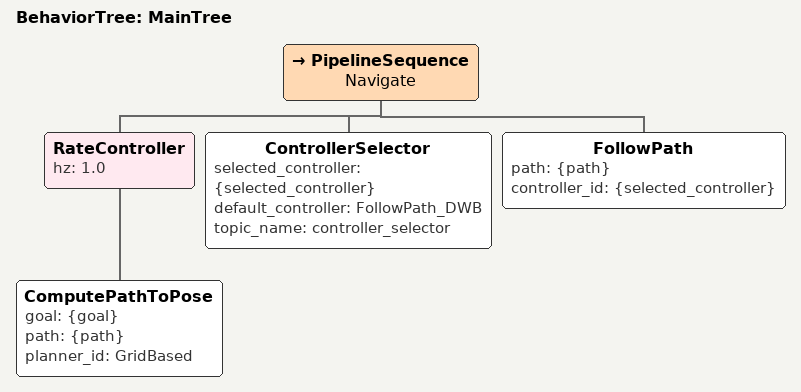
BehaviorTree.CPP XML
<!--
  Simplest tree with controller selector functionality
-->

<root main_tree_to_execute="MainTree">
  <BehaviorTree ID="MainTree">
    <PipelineSequence name="Navigate">
        <RateController hz="1.0">
          <ComputePathToPose goal="{goal}" path="{path}" planner_id="GridBased"/>
        </RateController>
        <ControllerSelector selected_controller="{selected_controller}" default_controller="FollowPath_DWB" topic_name="controller_selector"/>
        <FollowPath path="{path}" controller_id="{selected_controller}"/>
    </PipelineSequence>
  </BehaviorTree>
</root>
